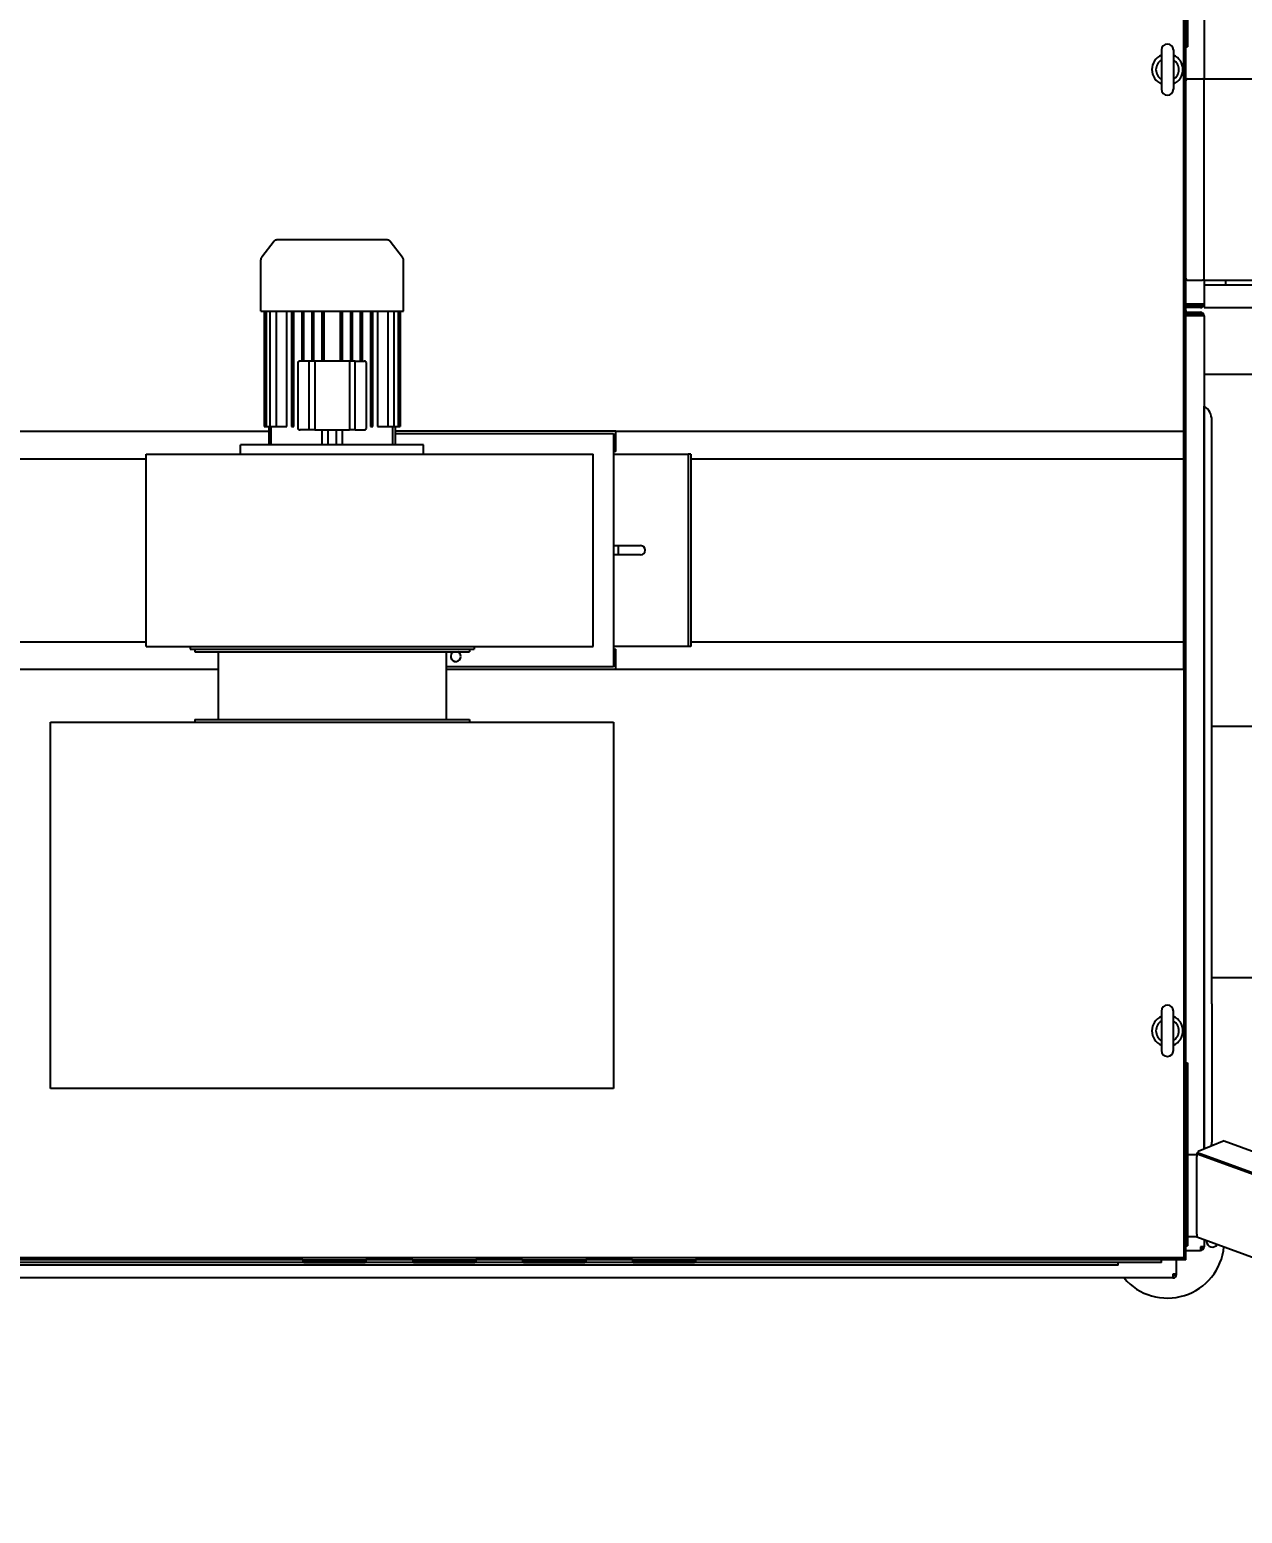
# Model space of a CAD drawing. Header units: millimetres. Extents: x -4653 to 8979, y -13943 to 4840.
# Drawn here: x 894 to 2219, y -2272 to -651 of the extents above; entities that cross this region are included whole.
import ezdxf

# ---------------------------------------------------------------- set-up
doc = ezdxf.new("R2010")
doc.units = ezdxf.units.MM
doc.layers.add('AM_5', color=3, linetype='Continuous', lineweight=25)
doc.styles.add('MM', font='romans.shx', dxfattribs={"width": 0.8})
doc.dimstyles.new('AM_ISO$0', dxfattribs={"dimtxt": 3.5, "dimasz": 3, "dimexe": 1, "dimexo": 1, "dimgap": 1.5, "dimtad": 1, "dimdsep": 46, "dimtxsty": 'MM', "dimcen": 0, "dimclrd": 3, "dimclre": 3, "dimclrt": 51, "dimadec": 0, "dimazin": 2, "dimtp": 0.1, "dimtm": 0.1, "dimtfac": 0.71, "dimtmove": 0, "dimatfit": 3, "dimfxl": 1, "dimlwd": -1, "dimlwe": -1, "dimarcsym": 0})

# ---------------------------------------------------------------- blocks, each defined once
blk = doc.blocks.new('IND040M63010400E_A_4__717', base_point=(1192.2, -1998))
at = {"color": 7, "linetype": 'Continuous'}
for p, q in [((1192.2, -1995), (1192.2, -1997)), ((1192.2, -1997), (1261.2, -1997)), ((1193.2, -1998), (1192.2, -1997)), ((1193.2, -1998), (1260.2, -1998)), ((1260.2, -1998), (1261.2, -1997)), ((1261.2, -1995), (1261.2, -1997))]:
    blk.add_line(p, q, dxfattribs=at)
blk = doc.blocks.new('IND040M63010400E_A_3__718', base_point=(1312.2, -1998))
at = {"color": 7, "linetype": 'Continuous'}
for p, q in [((1312.2, -1995), (1312.2, -1997)), ((1312.2, -1997), (1381.2, -1997)), ((1313.2, -1998), (1312.2, -1997)), ((1313.2, -1998), (1380.2, -1998)), ((1380.2, -1998), (1381.2, -1997)), ((1381.2, -1995), (1381.2, -1997))]:
    blk.add_line(p, q, dxfattribs=at)
blk = doc.blocks.new('IND040M63010400E_A_2__719', base_point=(1432.2, -1998))
at = {"color": 7, "linetype": 'Continuous'}
for p, q in [((1432.2, -1995), (1432.2, -1997)), ((1433.2, -1998), (1432.2, -1997)), ((1432.2, -1997), (1501.2, -1997)), ((1433.2, -1998), (1500.2, -1998)), ((1500.2, -1998), (1501.2, -1997)), ((1501.2, -1995), (1501.2, -1997))]:
    blk.add_line(p, q, dxfattribs=at)
blk = doc.blocks.new('IND040M63010400E_A__720', base_point=(1552.2, -1998))
at = {"color": 7, "linetype": 'Continuous'}
for p, q in [((1552.2, -1995), (1552.2, -1997)), ((1553.2, -1998), (1552.2, -1997)), ((1552.2, -1997), (1621.2, -1997)), ((1553.2, -1998), (1620.2, -1998)), ((1620.2, -1998), (1621.2, -1997)), ((1621.2, -1995), (1621.2, -1997))]:
    blk.add_line(p, q, dxfattribs=at)
blk = doc.blocks.new('MNT069000010000E_A_2__721', base_point=(2089.4, -2037))
at = {"color": 7, "linetype": 'Continuous'}
for centre, radius, start, end in [((2185.7, -1975), 6.25, 170.2848, 180), ((2185.7, -1975), 6.25, 180, 329.7152), ((2136.7, -1975), 62, 220.1777, 354.6141)]:
    blk.add_arc(centre, radius, start, end, dxfattribs=at)
blk = doc.blocks.new('1__728', base_point=(2662.7, -1572))
at = {"color": 7, "linetype": 'Continuous'}
for p, q in [((2662.7, -1529), (2662.7, -1572)), ((2684.7, -1529), (2662.7, -1529)), ((2684.7, -1529), (2684.7, -1572)), ((2684.7, -1572), (2662.7, -1572))]:
    blk.add_line(p, q, dxfattribs=at)
blk = doc.blocks.new('RICEVITORE__729', base_point=(2662.7, -1572))
blk.add_blockref('1__728', (2662.7, -1572))
blk = doc.blocks.new('BARRIERA_EMETT__RICEVIT_-AS1-LD-HR-010-JV__730', base_point=(2662.7, -1572))
blk.add_blockref('RICEVITORE__729', (2662.7, -1572))
blk = doc.blocks.new('TUBOLARE_Fe_20x20_Sp2_L_220', base_point=(2156.7, -925))
at = {"color": 7, "linetype": 'Continuous'}
for p, q in [((2158.7, -705), (2174.7, -705)), ((2158.7, -925), (2174.7, -925))]:
    blk.add_line(p, q, dxfattribs=at)
for centre, start, end in [((2158.7, -707), 90, 180), ((2174.7, -707), 0, 90), ((2158.7, -923), 180, 270), ((2174.7, -923), 270, 0)]:
    blk.add_arc(centre, 2, start, end, dxfattribs=at)
blk = doc.blocks.new('DISTANZIALE_CASSETTA_QUADRO_ELETTRICO__731', base_point=(2156.7, -925))
blk.add_blockref('TUBOLARE_Fe_20x20_Sp2_L_220', (2156.7, -925))
blk = doc.blocks.new('1__732', base_point=(2176.7, -925))
at = {"color": 7, "linetype": 'Continuous'}
for p, q in [((2176.7, -705), (2776.7, -705)), ((2176.7, -707), (2176.7, -705)), ((2176.7, -748), (2176.7, -707)), ((2776.7, -925), (2776.7, -705)), ((2176.7, -923), (2176.7, -748)), ((2176.7, -925), (2176.7, -923)), ((2176.7, -925), (2200.2, -925)), ((2200.2, -925), (2753.2, -925)), ((2753.2, -925), (2776.7, -925))]:
    blk.add_line(p, q, dxfattribs=at)
blk = doc.blocks.new('2__733', base_point=(2200.2, -930))
at = {"color": 7, "linetype": 'Continuous'}
for p, q in [((2200.2, -925), (2200.2, -930)), ((2753.2, -925), (2753.2, -930))]:
    blk.add_line(p, q, dxfattribs=at)
blk = doc.blocks.new('3__734', base_point=(2176.7, -955))
at = {"color": 7, "linetype": 'Continuous'}
for p, q in [((2176.7, -930), (2776.7, -930)), ((2176.7, -930), (2176.7, -951)), ((2776.7, -930), (2776.7, -955)), ((2176.7, -951), (2176.7, -955)), ((2176.7, -955), (2776.7, -955))]:
    blk.add_line(p, q, dxfattribs=at)
blk = doc.blocks.new('CASSA_ETA_ST6_1025__600x1000x250___735', base_point=(2176.7, -955))
for name, p in [('1__732', (2176.7, -925)), ('3__734', (2176.7, -955)), ('2__733', (2200.2, -930))]:
    blk.add_blockref(name, p)
blk = doc.blocks.new('GR_QUADRO_ELETTRICO__736', base_point=(2156.7, -1572))
for name, p in [('DISTANZIALE_CASSETTA_QUADRO_ELETTRICO__731', (2156.7, -925)), ('CASSA_ETA_ST6_1025__600x1000x250___735', (2176.7, -955)), ('BARRIERA_EMETT__RICEVIT_-AS1-LD-HR-010-JV__730', (2662.7, -1572))]:
    blk.add_blockref(name, p)
blk = doc.blocks.new('Lamiera___780', base_point=(2625.7, -2157.1))
at = {"color": 7, "linetype": 'Continuous'}
for p, q in [((2656.1, -2056.9), (2656.3, -2057)), ((2656.3, -2057), (2657.3, -2057.4)), ((2657.3, -2057.4), (2681.9, -2066.3)), ((2626.3, -2133.4), (2653.3, -2059.1)), ((2627.3, -2133.7), (2654.3, -2059.5)), ((2681.9, -2066.3), (2710.1, -2076.6)), ((2711.5, -2077.1), (2684, -2153.1)), ((2710.1, -2076.6), (2711.5, -2077.1)), ((2627.3, -2136.9), (2628.3, -2137.3)), ((2628.3, -2137.3), (2681.1, -2156.5)), ((2684, -2153.1), (2682.5, -2157.1)), ((2681.1, -2156.5), (2682.5, -2157.1))]:
    blk.add_line(p, q, dxfattribs=at)
for points in [[(2653.3, -2059.1), (2654.5, -2057.4), (2656.1, -2056.9)], [(2654.3, -2059.5), (2655.6, -2057.7), (2657.3, -2057.4)], [(2627.3, -2136.9), (2626.2, -2135.6), (2626.3, -2133.4)], [(2628.3, -2137.3), (2627.2, -2135.9), (2627.3, -2133.7)]]:
    blk.add_spline(points, degree=3, dxfattribs=at)
blk = doc.blocks.new('Piatto_fe___781', base_point=(2158.7, -1970))
at = {"color": 7, "linetype": 'Continuous'}
for p, q in [((2158.7, -1880), (2168.7, -1880)), ((2168.7, -1880), (2168.7, -1882.2)), ((2168.7, -1967.3), (2168.7, -1882.2)), ((2168.7, -1970), (2158.7, -1970)), ((2168.7, -1967.3), (2168.7, -1967.8)), ((2168.7, -1967.8), (2168.7, -1968.4)), ((2168.7, -1968.4), (2168.7, -1970))]:
    blk.add_line(p, q, dxfattribs=at)
blk = doc.blocks.new('Lamiera_fe_sp_15-10_sv___782', base_point=(2168.7, -2136.9))
at = {"color": 7, "linetype": 'Continuous'}
for p, q in [((2168.7, -1879.5), (2168.7, -1880)), ((2169, -1879.6), (2168.7, -1879.5)), ((2656.1, -2056.9), (2169, -1879.6)), ((2168.7, -1970), (2287.8, -2013.4)), ((2287.8, -2013.4), (2627, -2136.8)), ((2656.1, -2056.9), (2656.3, -2057)), ((2625.5, -2133.6), (2652.9, -2058.4)), ((2627, -2136.8), (2627.3, -2136.9))]:
    blk.add_line(p, q, dxfattribs=at)
for centre, radius, start, end in [((2171.3, -1879.5), 2.56, 124.7035, 178.8801), ((2655.2, -2059.3), 2.5, 70, 160), ((2627.9, -2134.5), 2.5, 160, 250)]:
    blk.add_arc(centre, radius, start, end, dxfattribs=at)
for points in [[(2366, -1934.6), (2367.8, -1933.4), (2370.1, -1933.5)], [(2370.4, -1932.9), (2368, -1932.8), (2366.2, -1934)], [(2370.1, -1933.5), (2372, -1934.9), (2372.6, -1937)], [(2372.8, -1936.4), (2372.2, -1934.3), (2370.4, -1932.9)], [(2671.1, -2042.3), (2668.7, -2042.2), (2666.9, -2043.4)], [(2666.7, -2044.1), (2668.5, -2042.8), (2670.8, -2042.9)], [(2670.8, -2042.9), (2672.7, -2044.4), (2673.3, -2046.5)], [(2673.5, -2045.8), (2672.9, -2043.7), (2671.1, -2042.3)]]:
    blk.add_spline(points, degree=3, dxfattribs=at)
blk = doc.blocks.new('Lamiera_fe_sp_15-10_sv__783', base_point=(2169, -2076.6))
at = {"color": 7, "linetype": 'Continuous'}
for p, q in [((2169.5, -1878.2), (2169, -1879.6)), ((2170.1, -1876.7), (2169.5, -1878.2)), ((2656.8, -2055.6), (2169.5, -1878.2)), ((2198.7, -1865.2), (2170.1, -1876.7)), ((2198.7, -1865.2), (2715.4, -2053.3)), ((2656.8, -2055.6), (2656.3, -2057)), ((2656.8, -2055.6), (2710.6, -2075.2)), ((2717.1, -2057.5), (2710.8, -2074.7)), ((2717.3, -2056.8), (2717.1, -2057.5)), ((2710.6, -2075.2), (2710.1, -2076.6)), ((2710.8, -2074.7), (2710.6, -2075.2))]:
    blk.add_line(p, q, dxfattribs=at)
for points in [[(2366.2, -1934), (2366.1, -1934.3), (2366, -1934.6)], [(2366, -1934.6), (2366.6, -1936.7), (2368.5, -1938.1), (2370.8, -1938.2), (2372.6, -1937)], [(2370.6, -1932.2), (2368, -1932.3), (2366.2, -1934)], [(2370.4, -1932.9), (2368, -1932.8), (2366.2, -1934)], [(2372.8, -1936.4), (2372.2, -1934.3), (2370.4, -1932.9)], [(2372.8, -1936.4), (2372.6, -1933.9), (2370.6, -1932.2)], [(2372.6, -1937), (2372.7, -1936.7), (2372.8, -1936.4)], [(2671.3, -2041.7), (2668.7, -2041.7), (2666.9, -2043.4)], [(2671.1, -2042.3), (2668.7, -2042.2), (2666.9, -2043.4)], [(2673.5, -2045.8), (2673.3, -2043.4), (2671.3, -2041.7)], [(2666.9, -2043.4), (2666.8, -2043.8), (2666.7, -2044.1)], [(2666.7, -2044.1), (2667.3, -2046.1), (2669.2, -2047.6), (2671.5, -2047.7), (2673.3, -2046.5)], [(2673.5, -2045.8), (2672.9, -2043.7), (2671.1, -2042.3)], [(2673.3, -2046.5), (2673.4, -2046.1), (2673.5, -2045.8)], [(2717.3, -2056.8), (2717.2, -2054.7), (2715.4, -2053.3)]]:
    blk.add_spline(points, degree=3, dxfattribs=at)
blk = doc.blocks.new('RBTISALDA001273_A__784', base_point=(2158.7, -2157.1))
for name, p in [('Piatto_fe___781', (2158.7, -1970)), ('Lamiera_fe_sp_15-10_sv___782', (2168.7, -2136.9)), ('Lamiera_fe_sp_15-10_sv__783', (2169, -2076.6)), ('Lamiera___780', (2625.7, -2157.1))]:
    blk.add_blockref(name, p)
blk = doc.blocks.new('LAMIERA_Fe_Sp_20_10_Sv_1093x580', base_point=(2176.7, -1027.7))
at = {"color": 7, "linetype": 'Continuous'}
for p, q in [((2660.7, -955), (2660.7, -1003)), ((2656.7, -1003), (2658.7, -1003)), ((2656.7, -1003), (2656.7, -1003.5)), ((2656.7, -1003.5), (2656.7, -1004)), ((2660.7, -1003.5), (2656.7, -1003.5)), ((2656.7, -1004), (2660.7, -1004)), ((2658.7, -1003), (2658.7, -1003.5)), ((2658.7, -1003), (2660.7, -1003)), ((2660.7, -1003), (2660.7, -1003.5)), ((2660.7, -1003.5), (2660.7, -1004)), ((2660.7, -1004), (2660.7, -1010)), ((2660.7, -1010), (2660.7, -1018.5)), ((2660.7, -1018.5), (2660.7, -1027)), ((2176.7, -1027.7), (2635.7, -1027.6)), ((2635.7, -1027.6), (2660.7, -1027.6)), ((2660.7, -1027), (2660.7, -1027.6))]:
    blk.add_line(p, q, dxfattribs=at)
blk = doc.blocks.new('CARTER_SX_COPERTURA_IN_INGR__TAPP__TRASP_', base_point=(2176.7, -1027.7))
blk.add_blockref('LAMIERA_Fe_Sp_20_10_Sv_1093x580', (2176.7, -1027.7))
blk = doc.blocks.new('LAMIERA_Fe_Sp_2_SV_150x110__815', base_point=(2420.7, -1689))
at = {"color": 7, "linetype": 'Continuous'}
for p, q in [((2420.7, -1689), (2420.7, -1687)), ((2530.7, -1689), (2420.7, -1689)), ((2530.7, -1689), (2530.7, -1687))]:
    blk.add_line(p, q, dxfattribs=at)
blk = doc.blocks.new('LAMIERA_Fe_Sp_20_10_SV_1093x580__816', base_point=(2176.7, -1687))
at = {"color": 7, "linetype": 'Continuous'}
for p, q in [((2176.7, -1412.3), (2177, -1412.3)), ((2185.2, -1412.3), (2635.7, -1412.4)), ((2635.7, -1412.4), (2658.7, -1412.4)), ((2660.7, -1412.5), (2658.7, -1412.4)), ((2660.7, -1412.3), (2660.7, -1412.5)), ((2660.7, -1412.5), (2660.7, -1413)), ((2660.7, -1413), (2660.7, -1421.5)), ((2660.7, -1421.5), (2660.7, -1430)), ((2656.7, -1436.5), (2656.7, -1436)), ((2656.7, -1436), (2660.7, -1436)), ((2656.7, -1437), (2656.7, -1436.5)), ((2660.7, -1436.5), (2656.7, -1436.5)), ((2656.7, -1437), (2658.7, -1437)), ((2658.7, -1436.5), (2658.7, -1437)), ((2658.7, -1437), (2660.7, -1437)), ((2660.7, -1430), (2660.7, -1436)), ((2660.7, -1436), (2660.7, -1436.5)), ((2660.7, -1436.5), (2660.7, -1437)), ((2660.7, -1437), (2660.7, -1652)), ((2660.7, -1652.2), (2660.7, -1652)), ((2660.7, -1656.5), (2660.7, -1652.2)), ((2656.5, -1656.5), (2656.7, -1656.5)), ((2656.5, -1657), (2656.5, -1656.5)), ((2660.7, -1657), (2656.5, -1657)), ((2656.7, -1656.5), (2660.7, -1656.5)), ((2660.7, -1682), (2660.7, -1657)), ((2656.7, -1683), (2658.7, -1683)), ((2656.7, -1685), (2656.7, -1683)), ((2656.7, -1687), (2656.7, -1685)), ((2658.7, -1683), (2660.7, -1683)), ((2660.7, -1682), (2660.7, -1683)), ((2177, -1687), (2176.7, -1687)), ((2420.7, -1687), (2185.2, -1687)), ((2530.7, -1687), (2420.7, -1687)), ((2656.7, -1687), (2530.7, -1687))]:
    blk.add_line(p, q, dxfattribs=at)
for radius in [2, 4]:
    blk.add_arc((2656.7, -1683), radius, 270, 0, dxfattribs=at)
blk = doc.blocks.new('CARTER_DX_COPERTURA_IN_INGR__TAPP__TRASP___817', base_point=(2176.7, -1689))
for name, p in [('LAMIERA_Fe_Sp_20_10_SV_1093x580__816', (2176.7, -1687)), ('LAMIERA_Fe_Sp_2_SV_150x110__815', (2420.7, -1689))]:
    blk.add_blockref(name, p)
blk = doc.blocks.new('ASSIEME_CARTERAT_TELAIO_DX_GS4_SINT___820', base_point=(69.7, -1727))
for name, p in [('CARTER_SX_COPERTURA_IN_INGR__TAPP__TRASP_', (2176.7, -1027.7)), ('CARTER_DX_COPERTURA_IN_INGR__TAPP__TRASP___817', (2176.7, -1689))]:
    blk.add_blockref(name, p)
blk = doc.blocks.new('FIT_GR_TELAIO_DX_GS4_SINT_130047_MAURI__821', base_point=(-17.3, -1758))
blk.add_blockref('ASSIEME_CARTERAT_TELAIO_DX_GS4_SINT___820', (69.7, -1727))
blk = doc.blocks.new('LAMIERA_INOX_AISI_304_Sp_2_Sv_20x465', base_point=(2174.2, -952.4))
at = {"color": 7, "linetype": 'Continuous'}
blk.add_line((2174.2, -952.4), (2174.2, -951), dxfattribs=at)
blk = doc.blocks.new('LAMIERA_INOX_AISI_304_Sp_2_Sv_90x1465__822', base_point=(2156.7, -964))
at = {"color": 7, "linetype": 'Continuous'}
for p, q in [((2158.2, -952.5), (2158.7, -952.5)), ((2158.7, -952.5), (2172.2, -952.5)), ((2172.2, -952.5), (2173.6, -952.5)), ((2173.6, -952.5), (2173.6, -951)), ((2173.6, -952.5), (2174, -952.5)), ((2174.2, -952.4), (2174.2, -951)), ((2158.7, -962.5), (2158.2, -962.5)), ((2173.6, -962.5), (2158.7, -962.5)), ((2173.6, -964), (2173.6, -962.5)), ((2174, -962.5), (2173.6, -962.5)), ((2174.2, -964), (2174.2, -962.6))]:
    blk.add_line(p, q, dxfattribs=at)
for points in [[(2158.2, -952.5), (2157.4, -952.7), (2156.7, -952.9)], [(2158.2, -952.5), (2157.4, -952.6), (2156.7, -952.7)], [(2158.7, -952.5), (2158.4, -952.5), (2158.2, -952.5)], [(2156.7, -962.1), (2157.4, -962.3), (2158.2, -962.5)], [(2156.7, -962.3), (2157.4, -962.4), (2158.2, -962.5)], [(2158.2, -962.5), (2158.4, -962.5), (2158.7, -962.5)]]:
    blk.add_spline(points, degree=3, dxfattribs=at)
blk = doc.blocks.new('PROTEZIONE_INOX_LATERALE_SX', base_point=(2156.7, -964))
for name, p in [('LAMIERA_INOX_AISI_304_Sp_2_Sv_90x1465__822', (2156.7, -964)), ('LAMIERA_INOX_AISI_304_Sp_2_Sv_20x465', (2174.2, -952.4))]:
    blk.add_blockref(name, p)
blk = doc.blocks.new('FIT_GR_TAMPONATURE_INTERNE_CABINA_VERNICIATURA__825', base_point=(639.3, -964))
blk.add_blockref('PROTEZIONE_INOX_LATERALE_SX', (2156.7, -964))
blk = doc.blocks.new('LAMIERA_ZN_30-10_SV_210x204__826', base_point=(1531.7, -1325))
at = {"color": 7, "linetype": 'Continuous'}
for p, q in [((1531.7, -1115), (1613.2, -1115)), ((1616.2, -1115), (1613.2, -1115)), ((1613.2, -1115), (1613.2, -1325)), ((1616.2, -1115), (1616.2, -1325)), ((1531.7, -1215), (1561.2, -1215)), ((1561.2, -1225), (1531.7, -1225)), ((1613.2, -1325), (1531.7, -1325)), ((1616.2, -1325), (1613.2, -1325))]:
    blk.add_line(p, q, dxfattribs=at)
blk.add_arc((1561.2, -1220), 5, 270, 90, dxfattribs=at)
blk = doc.blocks.new('LAMIERA_ZN_30-10_SV_260x260__827', base_point=(1293.4, -1350))
at = {"color": 7, "linetype": 'Continuous'}
for p, q in [((1534.2, -1090), (1293.4, -1090)), ((1534.2, -1112), (1534.2, -1090)), ((1534.2, -1112), (1531.7, -1112)), ((1531.7, -1328), (1534.2, -1328)), ((1534.2, -1350), (1534.2, -1328)), ((1348.7, -1350), (1534.2, -1350))]:
    blk.add_line(p, q, dxfattribs=at)
blk = doc.blocks.new('CBNEPIEGA000068_A__828', base_point=(1293.4, -1350))
for name, p in [('LAMIERA_ZN_30-10_SV_260x260__827', (1293.4, -1350)), ('LAMIERA_ZN_30-10_SV_210x204__826', (1531.7, -1325))]:
    blk.add_blockref(name, p)
blk = doc.blocks.new('LAMIERA_Fe_Sp_2__829', base_point=(1099.7, -1405))
at = {"color": 7, "linetype": 'Continuous'}
for p, q in [((1099.7, -1331), (1099.7, -1405)), ((1348.7, -1331), (1348.7, -1405))]:
    blk.add_line(p, q, dxfattribs=at)
blk = doc.blocks.new('LAMIERA_Fe_Sp_3_1__830', base_point=(1074.2, -1408))
at = {"color": 7, "linetype": 'Continuous'}
for p, q in [((1074.2, -1405), (1085.6, -1405)), ((1074.2, -1405), (1074.2, -1408)), ((1085.6, -1405), (1099.7, -1405)), ((1099.7, -1405), (1109.2, -1405)), ((1109.2, -1405), (1348.7, -1405)), ((1348.7, -1405), (1374.2, -1405)), ((1374.2, -1405), (1374.2, -1408))]:
    blk.add_line(p, q, dxfattribs=at)
blk = doc.blocks.new('LAMIERA_Fe_Sp_3__831', base_point=(1074.2, -1331))
at = {"color": 7, "linetype": 'Continuous'}
for p, q in [((1074.2, -1328), (1074.2, -1331)), ((1374.2, -1328), (1374.2, -1331)), ((1074.2, -1331), (1085.6, -1331)), ((1085.6, -1331), (1099.7, -1331)), ((1099.7, -1331), (1109.2, -1331)), ((1109.2, -1331), (1348.7, -1331)), ((1348.7, -1331), (1374.2, -1331))]:
    blk.add_line(p, q, dxfattribs=at)
blk = doc.blocks.new('ANELLO_FISSO_ASPIRANTE_Ø245_H_80_PER_B25__832', base_point=(1074.2, -1408))
for name, p in [('LAMIERA_Fe_Sp_3__831', (1074.2, -1331)), ('LAMIERA_Fe_Sp_2__829', (1099.7, -1405)), ('LAMIERA_Fe_Sp_3_1__830', (1074.2, -1408))]:
    blk.add_blockref(name, p)
blk = doc.blocks.new('TRF019075422A00E_A__833', base_point=(1124.2, -1115))
at = {"color": 7, "linetype": 'Continuous'}
for p, q in [((1160.8, -882.5), (1147.3, -899.8)), ((1284.5, -881), (1163.9, -881)), ((1287.7, -882.5), (1301.2, -899.8)), ((1146.2, -959), (1146.2, -902.9)), ((1302.2, -959), (1302.2, -902.9)), ((1146.2, -959), (1149.9, -959)), ((1149.9, -959), (1152.3, -959)), ((1149.9, -959), (1149.9, -1085)), ((1152.3, -959), (1156.5, -959)), ((1152.3, -959), (1152.3, -1085)), ((1156.5, -959), (1162.9, -959)), ((1156.5, -1085), (1156.5, -959)), ((1162.9, -959), (1162.9, -1085)), ((1162.9, -959), (1174.6, -959)), ((1174.6, -1085), (1174.6, -959)), ((1174.6, -959), (1179.9, -959)), ((1179.9, -959), (1179.9, -1085)), ((1179.9, -959), (1180.5, -959)), ((1180.5, -1085), (1180.5, -959)), ((1180.5, -959), (1182, -959)), ((1182, -1085), (1182, -959)), ((1182, -959), (1182.4, -959)), ((1182.4, -1085), (1182.4, -959)), ((1182.4, -959), (1191, -959)), ((1191, -959), (1191, -1013.5)), ((1191, -959), (1191.5, -959)), ((1191.5, -1013.5), (1191.5, -959)), ((1191.5, -959), (1193, -959)), ((1193, -1013.5), (1193, -959)), ((1193, -959), (1193.4, -959)), ((1193.4, -1013.5), (1193.4, -959)), ((1193.4, -959), (1202, -959)), ((1202, -959), (1202, -1013.5)), ((1202, -959), (1202.5, -959)), ((1202.5, -1013.5), (1202.5, -959)), ((1202.5, -959), (1204, -959)), ((1204, -1013.5), (1204, -959)), ((1204, -959), (1204.4, -959)), ((1204.4, -959), (1213.1, -959)), ((1204.4, -1013.5), (1204.4, -959)), ((1213.1, -959), (1213.1, -1013.5)), ((1213.1, -959), (1213.5, -959)), ((1213.5, -1013.5), (1213.5, -959)), ((1213.5, -959), (1215, -959)), ((1215, -1013.5), (1215, -959)), ((1215, -959), (1215.4, -959)), ((1215.4, -959), (1233.1, -959)), ((1215.4, -1013.5), (1215.4, -959)), ((1233.1, -959), (1233.1, -1013.5)), ((1233.1, -959), (1233.5, -959)), ((1233.5, -959), (1233.5, -1013.5)), ((1233.5, -959), (1235, -959)), ((1235, -959), (1235, -1013.5)), ((1235, -959), (1235.4, -959)), ((1235.4, -1013.5), (1235.4, -959)), ((1235.4, -959), (1244.1, -959)), ((1244.1, -959), (1244.5, -959)), ((1244.1, -959), (1244.1, -1013.5)), ((1244.5, -959), (1246, -959)), ((1244.5, -959), (1244.5, -1013.5)), ((1246, -959), (1246.4, -959)), ((1246, -959), (1246, -1013.5)), ((1246.4, -959), (1255, -959)), ((1246.4, -1013.5), (1246.4, -959)), ((1255, -959), (1255.5, -959)), ((1255, -959), (1255, -1013.5)), ((1255.5, -959), (1257, -959)), ((1255.5, -959), (1255.5, -1013.5)), ((1257, -959), (1257.5, -959)), ((1257, -959), (1257, -1013.5)), ((1257.5, -959), (1266, -959)), ((1257.5, -1013.5), (1257.5, -959)), ((1266, -959), (1266, -1085)), ((1266, -959), (1266.5, -959)), ((1266.5, -959), (1266.5, -1085)), ((1266.5, -959), (1268, -959)), ((1268, -959), (1268.5, -959)), ((1268, -959), (1268, -1085)), ((1268.5, -1085), (1268.5, -959)), ((1268.5, -959), (1273.8, -959)), ((1273.8, -959), (1285.5, -959)), ((1273.8, -959), (1273.8, -1085)), ((1285.5, -1085), (1285.5, -959)), ((1285.5, -959), (1292, -959)), ((1292, -1085), (1292, -959)), ((1292, -959), (1296.2, -959)), ((1296.2, -959), (1296.2, -1085)), ((1296.2, -959), (1298.5, -959)), ((1298.5, -959), (1298.5, -1085)), ((1298.5, -959), (1302.2, -959)), ((1186.7, -1016), (1186.7, -1086)), ((1187.2, -1014), (1187.7, -1014)), ((1187.2, -1014.5), (1187.2, -1014)), ((1199.2, -1013.5), (1189.2, -1013.5)), ((1205.2, -1013.5), (1199.2, -1013.5)), ((1199.2, -1088.5), (1199.2, -1013.5)), ((1205.2, -1013.5), (1205.2, -1088.5)), ((1243.2, -1013.5), (1205.2, -1013.5)), ((1243.2, -1013.5), (1243.2, -1088.5)), ((1249.2, -1013.5), (1243.2, -1013.5)), ((1249.2, -1088.5), (1249.2, -1013.5)), ((1249.2, -1013.5), (1259.2, -1013.5)), ((1260.7, -1014), (1261.2, -1014)), ((1261.2, -1014), (1261.2, -1014.5)), ((1261.7, -1086), (1261.7, -1016)), ((1149.9, -1085), (1152.3, -1085)), ((1152.3, -1085), (1156.5, -1085)), ((1155.1, -1085), (1155.1, -1105)), ((1156.5, -1085), (1162.9, -1085)), ((1157.7, -1105), (1157.7, -1085)), ((1162.9, -1085), (1174.6, -1085)), ((1179.9, -1085), (1180.5, -1085)), ((1180.5, -1085), (1182, -1085)), ((1182, -1085), (1182.4, -1085)), ((1266, -1085), (1266.5, -1085)), ((1266.5, -1085), (1268, -1085)), ((1268, -1085), (1268.5, -1085)), ((1273.8, -1085), (1285.5, -1085)), ((1285.5, -1085), (1292, -1085)), ((1290.7, -1105), (1290.7, -1085)), ((1292, -1085), (1296.2, -1085)), ((1293.4, -1105), (1293.4, -1085)), ((1296.2, -1085), (1298.5, -1085)), ((1187.2, -1088), (1187.2, -1087.5)), ((1187.7, -1088), (1187.2, -1088)), ((1199.2, -1088.5), (1189.2, -1088.5)), ((1205.2, -1088.5), (1199.2, -1088.5)), ((1205.2, -1088.5), (1243.2, -1088.5)), ((1212.8, -1088.5), (1212.8, -1105)), ((1220, -1105), (1220, -1088.5)), ((1228.5, -1088.5), (1228.5, -1105)), ((1235.6, -1105), (1235.6, -1088.5)), ((1249.2, -1088.5), (1243.2, -1088.5)), ((1249.2, -1088.5), (1259.2, -1088.5)), ((1261.2, -1088), (1260.7, -1088)), ((1261.2, -1087.5), (1261.2, -1088)), ((1155.1, -1105), (1124.2, -1105)), ((1124.2, -1115), (1124.2, -1105)), ((1157.7, -1105), (1155.1, -1105)), ((1212.8, -1105), (1157.7, -1105)), ((1220, -1105), (1212.8, -1105)), ((1228.5, -1105), (1220, -1105)), ((1235.6, -1105), (1228.5, -1105)), ((1290.7, -1105), (1235.6, -1105)), ((1293.4, -1105), (1290.7, -1105)), ((1324.2, -1105), (1293.4, -1105)), ((1324.2, -1115), (1324.2, -1105))]:
    blk.add_line(p, q, dxfattribs=at)
for centre, radius, start, end in [((1163.9, -885), 4, 90, 142), ((1284.5, -885), 4, 38, 90), ((1151.2, -902.9), 5, 142, 180), ((1297.2, -902.9), 5, 0, 38), ((1189.2, -1016), 2.5, 143.1301, 180), ((1189.2, -1016), 2.5, 126.8699, 143.1301), ((1189.2, -1016), 2.5, 90, 126.8699), ((1259.2, -1016), 2.5, 53.1301, 90), ((1259.2, -1016), 2.5, 36.8699, 53.1301), ((1259.2, -1016), 2.5, 0, 36.8699), ((1189.2, -1086), 2.5, 180, 216.8699), ((1189.2, -1086), 2.5, 216.8699, 233.1301), ((1189.2, -1086), 2.5, 233.1301, 270), ((1259.2, -1086), 2.5, 270, 306.8699), ((1259.2, -1086), 2.5, 306.8699, 323.1301), ((1259.2, -1086), 2.5, 323.1301, 0)]:
    blk.add_arc(centre, radius, start, end, dxfattribs=at)
blk = doc.blocks.new('VENTILATORE_MORO_MB253_RD_B5_SNZ_MOTORE__834', base_point=(1021.2, -1347.5))
at = {"color": 7, "linetype": 'Continuous'}
for p, q in [((1293.4, -1092.5), (1531.7, -1092.5)), ((1531.7, -1092.5), (1531.7, -1347.5)), ((1021.2, -1115), (1124.2, -1115)), ((1124.2, -1115), (1324.2, -1115)), ((1324.2, -1115), (1436.2, -1115)), ((1436.2, -1115), (1501.6, -1115)), ((1501.6, -1115), (1509.2, -1115)), ((1509.2, -1325), (1509.2, -1115)), ((1021.2, -1325), (1069.2, -1325)), ((1069.2, -1325), (1379.2, -1325)), ((1069.2, -1325), (1069.2, -1328)), ((1069.2, -1328), (1074.2, -1328)), ((1074.2, -1328), (1085.6, -1328)), ((1085.6, -1328), (1296.2, -1328)), ((1296.2, -1328), (1374.2, -1328)), ((1374.2, -1328), (1379.2, -1328)), ((1379.2, -1325), (1436.2, -1325)), ((1379.2, -1325), (1379.2, -1328)), ((1436.2, -1325), (1501.6, -1325)), ((1501.6, -1325), (1509.2, -1325)), ((1531.7, -1347.5), (1348.7, -1347.5))]:
    blk.add_line(p, q, dxfattribs=at)
for start, end in [(114.62, 0), (0, 65.38)]:
    blk.add_arc((1359.2, -1336), 5.5, start, end, dxfattribs=at)
blk.add_spline([(1021.2, -1325), (1021.2, -1272.5), (1021.2, -1220), (1021.2, -1167.5), (1021.2, -1115)], degree=3, dxfattribs=at)
blk = doc.blocks.new('LAMIERA_FE_SP_15-10_SV_615x400__835', base_point=(916.7, -1808))
at = {"color": 7, "linetype": 'Continuous'}
for p, q in [((916.7, -1408), (919.7, -1408)), ((916.7, -1411), (916.7, -1408)), ((919.7, -1408), (1074.2, -1408)), ((1074.2, -1408), (1085.6, -1408)), ((1085.6, -1408), (1374.2, -1408)), ((1374.2, -1408), (1528.7, -1408)), ((1528.7, -1408), (1531.7, -1408)), ((1531.7, -1408), (1531.7, -1411)), ((916.7, -1708), (916.7, -1411)), ((1531.7, -1411), (1531.7, -1708)), ((916.7, -1808), (916.7, -1708)), ((1531.7, -1708), (1531.7, -1808)), ((1531.7, -1808), (916.7, -1808))]:
    blk.add_line(p, q, dxfattribs=at)
blk = doc.blocks.new('PLENUM_ASPIRANTE_FILTRANTE_615x615_MB250__836', base_point=(916.7, -1808))
blk.add_blockref('LAMIERA_FE_SP_15-10_SV_615x400__835', (916.7, -1808))
blk = doc.blocks.new('GR_VENTILATORE_MANDATA_ARIA__837', base_point=(916.7, -1808))
for name, p in [('TRF019075422A00E_A__833', (1124.2, -1115)), ('VENTILATORE_MORO_MB253_RD_B5_SNZ_MOTORE__834', (1021.2, -1347.5)), ('CBNEPIEGA000068_A__828', (1293.4, -1350)), ('ANELLO_FISSO_ASPIRANTE_Ø245_H_80_PER_B25__832', (1074.2, -1408)), ('PLENUM_ASPIRANTE_FILTRANTE_615x615_MB250__836', (916.7, -1808))]:
    blk.add_blockref(name, p)
blk = doc.blocks.new('p3_1__844', base_point=(2130.2, -1998))
at = {"color": 7, "linetype": 'Continuous'}
blk.add_line((2130.2, -1998), (2130.2, -1995), dxfattribs=at)
blk = doc.blocks.new('p4__845', base_point=(683.2, -1998))
at = {"color": 7, "linetype": 'Continuous'}
for p, q in [((1193.2, -1998), (782.7, -1998)), ((1313.2, -1998), (1260.2, -1998)), ((1433.2, -1998), (1380.2, -1998)), ((1553.2, -1998), (1500.2, -1998)), ((2030.7, -1998), (1620.2, -1998)), ((2064.7, -1998), (2030.7, -1998)), ((2067.7, -1998), (2064.7, -1998)), ((2075.2, -1998), (2067.7, -1998)), ((2082.7, -1998), (2075.2, -1998)), ((2130.2, -1998), (2082.7, -1998)), ((2130.2, -1998), (2130.2, -1995))]:
    blk.add_line(p, q, dxfattribs=at)
blk = doc.blocks.new('p1__847', base_point=(730.7, -2001))
at = {"color": 7, "linetype": 'Continuous'}
for p, q in [((730.7, -2001), (730.7, -1998)), ((785.7, -2001), (730.7, -2001)), ((800.7, -2001), (785.7, -2001)), ((2012.7, -2001), (800.7, -2001)), ((2027.7, -2001), (2012.7, -2001)), ((2082.7, -2001), (2027.7, -2001)), ((2082.7, -2001), (2082.7, -1998))]:
    blk.add_line(p, q, dxfattribs=at)
blk = doc.blocks.new('p2__848', base_point=(2082.7, -2001))
at = {"color": 7, "linetype": 'Continuous'}
blk.add_line((2082.7, -2001), (2082.7, -1998), dxfattribs=at)
blk = doc.blocks.new('TELAIO_PORTAVETRO__849', base_point=(730.7, -2001))
for name, p in [('p1__847', (730.7, -2001)), ('p2__848', (2082.7, -2001))]:
    blk.add_blockref(name, p)
blk = doc.blocks.new('RBTEMECCA000062_PORTELLO_FRONT__ALLUM_-VETRO__850', base_point=(683.2, -2001))
for name, p in [('p4__845', (683.2, -1998)), ('TELAIO_PORTAVETRO__849', (730.7, -2001)), ('p3_1__844', (2130.2, -1998))]:
    blk.add_blockref(name, p)
blk = doc.blocks.new('LAMIERA_Fe_Sp_2_SV_1512x872__851', base_point=(666.7, -2015))
at = {"color": 7, "linetype": 'Continuous'}
for p, q in [((666.7, -2011), (666.7, -1995)), ((668.7, -2011), (668.7, -1995)), ((670.7, -1995), (670.7, -2013)), ((2146.7, -2011), (2146.7, -1995)), ((668.7, -2011), (666.7, -2011)), ((670.7, -2013), (670.7, -2015)), ((2142.7, -2015), (670.7, -2015)), ((2144.7, -2011), (2142.7, -2011)), ((2142.7, -2011), (2142.7, -2013)), ((2142.7, -2013), (2142.7, -2015)), ((2146.7, -2011), (2144.7, -2011))]:
    blk.add_line(p, q, dxfattribs=at)
for centre, radius, start, end in [((670.7, -2011), 4, 180, 270), ((670.7, -2011), 2, 180, 270), ((2142.7, -2011), 4, 270, 0), ((2142.7, -2011), 2, 270, 0)]:
    blk.add_arc(centre, radius, start, end, dxfattribs=at)
blk = doc.blocks.new('CARTE_FRONTALE_SOTTO_PORTELLO_APRIBILE__852', base_point=(666.7, -2015))
blk.add_blockref('LAMIERA_Fe_Sp_2_SV_1512x872__851', (666.7, -2015))
blk = doc.blocks.new('GOLFARE_A_ANELLO_FEMMINA_M12_UNI_2948_1__853', base_point=(2119.7, -723))
at = {"color": 7, "linetype": 'Continuous'}
for p, q in [((2130.2, -673.5), (2130.2, -716.5)), ((2143.2, -673.5), (2143.2, -716.5))]:
    blk.add_line(p, q, dxfattribs=at)
for centre, radius, start, end in [((2136.7, -695), 17, 112.4795, 247.5205), ((2136.7, -673.5), 6.5, 0, 180), ((2136.7, -695), 17, 292.4795, 67.5205), ((2136.7, -695), 12.5, 121.3323, 238.6677), ((2136.7, -695), 12.5, 301.3323, 58.6677), ((2136.7, -716.5), 6.5, 180, 0)]:
    blk.add_arc(centre, radius, start, end, dxfattribs=at)
blk = doc.blocks.new('LAMIERA_Fe_Sp_2_SV_842x517__856', base_point=(2156.7, -955))
at = {"color": 7, "linetype": 'Continuous'}
for p, q in [((2172.7, -470), (2158.7, -470)), ((2172.7, -470), (2172.7, -472)), ((2172.7, -472), (2172.7, -474)), ((2172.7, -474), (2174.7, -474)), ((2174.7, -474), (2176.7, -474)), ((2176.7, -474), (2176.7, -705)), ((2176.7, -925), (2176.7, -930)), ((2156.7, -951), (2174.7, -951)), ((2172.7, -953), (2156.7, -952.9)), ((2172.7, -955), (2156.7, -955)), ((2172.7, -953), (2172.7, -955)), ((2174.7, -951), (2176.7, -951))]:
    blk.add_line(p, q, dxfattribs=at)
for centre, radius, start, end in [((2172.7, -474), 4, 0, 90), ((2172.7, -474), 2, 0, 90), ((2172.7, -951), 4, 270, 0), ((2172.7, -951), 2, 270, 0)]:
    blk.add_arc(centre, radius, start, end, dxfattribs=at)
blk = doc.blocks.new('PORTELLO_APRIBILE_FIANCO_CABINATURA_P32613N', base_point=(2156.7, -955))
blk.add_blockref('LAMIERA_Fe_Sp_2_SV_842x517__856', (2156.7, -955))
blk = doc.blocks.new('GUARNIZIONE__857', base_point=(2177, -1873.9))
at = {"color": 7, "linetype": 'Continuous'}
for p, q in [((2177, -1229.5), (2177, -1062.5)), ((2185.2, -1229.5), (2185.2, -1078.2)), ((2177, -1715.5), (2177, -1229.5)), ((2185.2, -1715.5), (2185.2, -1229.5)), ((2177, -1873.9), (2177, -1715.5)), ((2185.2, -1715.5), (2185.2, -1866.8))]:
    blk.add_line(p, q, dxfattribs=at)
for centre, start, end in [((2166.2, -1078.2), 0, 55.5033), ((2166.2, -1866.8), 347.9432, 360)]:
    blk.add_arc(centre, 19, start, end, dxfattribs=at)
blk = doc.blocks.new('MNTVETRI000041_A_1__858', base_point=(2177, -1873.9))
blk.add_blockref('GUARNIZIONE__857', (2177, -1873.9))
blk = doc.blocks.new('LAMIERA_Fe_Sp_2_SV_843x1075__859', base_point=(2156.7, -1985))
at = {"color": 7, "linetype": 'Continuous'}
for p, q in [((2156.7, -960), (2158.7, -960)), ((2156.7, -962.1), (2172.7, -962)), ((2174.7, -964), (2156.7, -964)), ((2158.7, -960), (2172.7, -960)), ((2172.7, -962), (2172.7, -960)), ((2176.7, -964), (2174.7, -964)), ((2176.7, -964), (2176.7, -1874)), ((2176.7, -1972.9), (2176.7, -1981)), ((2156.7, -1985), (2172.7, -1985)), ((2174.7, -1981), (2172.7, -1981)), ((2172.7, -1981), (2172.7, -1983)), ((2172.7, -1983), (2172.7, -1985)), ((2176.7, -1981), (2174.7, -1981))]:
    blk.add_line(p, q, dxfattribs=at)
for centre, radius, start, end in [((2158.7, -958), 2, 180, 270), ((2172.7, -964), 4, 0, 90), ((2172.7, -964), 2, 0, 90), ((2172.7, -1981), 4, 270, 0), ((2172.7, -1981), 2, 270, 0)]:
    blk.add_arc(centre, radius, start, end, dxfattribs=at)
blk = doc.blocks.new('CARTER_LATERALE_SX_CON_FORO_VETRO_FISSO__860', base_point=(2156.7, -1985))
blk.add_blockref('LAMIERA_Fe_Sp_2_SV_843x1075__859', (2156.7, -1985))
blk = doc.blocks.new('GOLFARE_A_ANELLO_FEMMINA_M12_UNI_2948__861', base_point=(2119.7, -1773))
at = {"color": 7, "linetype": 'Continuous'}
for p, q in [((2130.2, -1723.5), (2130.2, -1766.5)), ((2143.2, -1766.5), (2143.2, -1723.5))]:
    blk.add_line(p, q, dxfattribs=at)
for centre, radius, start, end in [((2136.7, -1723.5), 6.5, 0, 180), ((2136.7, -1745), 17, 112.4795, 247.5205), ((2136.7, -1745), 17, 292.4795, 67.5205), ((2136.7, -1745), 12.5, 121.3323, 238.6677), ((2136.7, -1745), 12.5, 301.3323, 58.6677), ((2136.7, -1766.5), 6.5, 180, 0)]:
    blk.add_arc(centre, radius, start, end, dxfattribs=at)
blk = doc.blocks.new('LAMIERA_Fe_Sp_2_Sv_205x200__872', base_point=(2156.7, -1980))
at = {"color": 7, "linetype": 'Continuous'}
for p, q in [((2156.7, -1780), (2158.7, -1780)), ((2158.7, -1780), (2158.7, -1880)), ((2158.7, -1880), (2158.7, -1970)), ((2158.7, -1970), (2158.7, -1980)), ((2156.7, -1980), (2158.7, -1980))]:
    blk.add_line(p, q, dxfattribs=at)
blk = doc.blocks.new('LAMIERA_Fe_Sp_2_SV_174x84', base_point=(2156.7, -670))
at = {"color": 7, "linetype": 'Continuous'}
for p, q in [((2156.7, -470), (2158.7, -470)), ((2158.7, -470), (2158.7, -670)), ((2156.7, -670), (2158.7, -670))]:
    blk.add_line(p, q, dxfattribs=at)
blk = doc.blocks.new('CASSONE_DISTANZIALE_MANDATA_ARIA__875', base_point=(654.7, -1980))
for name, p in [('LAMIERA_Fe_Sp_2_SV_174x84', (2156.7, -670)), ('LAMIERA_Fe_Sp_2_Sv_205x200__872', (2156.7, -1980))]:
    blk.add_blockref(name, p)
blk = doc.blocks.new('LAMIERA_Fe_Sp_2_SV_1500x1611__878', base_point=(656.7, -1995))
at = {"color": 7, "linetype": 'Continuous'}
for p, q in [((656.7, -1995), (656.7, -1993)), ((658.7, -1993), (656.7, -1993)), ((660.7, -1993), (658.7, -1993)), ((686.7, -1993), (660.7, -1993)), ((2126.7, -1993), (686.7, -1993)), ((2152.7, -1993), (2126.7, -1993)), ((2154.7, -1993), (2152.7, -1993)), ((2154.7, -1993), (2156.7, -1993)), ((2156.7, -1995), (2156.7, -1993)), ((658.7, -1995), (656.7, -1995)), ((661.7, -1995), (658.7, -1995)), ((661.7, -1995), (666.7, -1995)), ((666.7, -1995), (668.7, -1995)), ((668.7, -1995), (670.7, -1995)), ((670.7, -1995), (683.2, -1995)), ((691.7, -1995), (683.2, -1995)), ((696.7, -1995), (691.7, -1995)), ((698.2, -1995), (696.7, -1995)), ((699.2, -1995), (698.2, -1995)), ((701.2, -1995), (699.2, -1995)), ((735.2, -1995), (701.2, -1995)), ((1192.2, -1995), (735.2, -1995)), ((1192.2, -1995), (1261.2, -1995)), ((1312.2, -1995), (1261.2, -1995)), ((1312.2, -1995), (1381.2, -1995)), ((1432.2, -1995), (1381.2, -1995)), ((1432.2, -1995), (1501.2, -1995)), ((1552.2, -1995), (1501.2, -1995)), ((1552.2, -1995), (1621.2, -1995)), ((2078.2, -1995), (1621.2, -1995)), ((2112.2, -1995), (2078.2, -1995)), ((2114.2, -1995), (2112.2, -1995)), ((2115.2, -1995), (2114.2, -1995)), ((2116.7, -1995), (2115.2, -1995)), ((2121.7, -1995), (2116.7, -1995)), ((2130.2, -1995), (2121.7, -1995)), ((2144.7, -1995), (2130.2, -1995)), ((2146.7, -1995), (2144.7, -1995)), ((2151.7, -1995), (2146.7, -1995)), ((2154.7, -1995), (2151.7, -1995)), ((2156.7, -1995), (2154.7, -1995))]:
    blk.add_line(p, q, dxfattribs=at)
blk = doc.blocks.new('LAMIERA_Fe_Sp_2_SV_32x1546_1__879', base_point=(2154.7, -1993))
at = {"color": 7, "linetype": 'Continuous'}
for p, q in [((2154.7, -447), (2156.7, -447)), ((2154.7, -942), (2154.7, -447)), ((2156.7, -449), (2156.7, -447)), ((2156.7, -450), (2156.7, -449)), ((2156.7, -455), (2156.7, -450)), ((2156.7, -457), (2156.7, -455)), ((2156.7, -470), (2156.7, -457)), ((2156.7, -472), (2156.7, -470)), ((2156.7, -480), (2156.7, -472)), ((2156.7, -485), (2156.7, -480)), ((2156.7, -487.5), (2156.7, -485)), ((2156.7, -489.5), (2156.7, -487.5)), ((2156.7, -670), (2156.7, -489.5)), ((2156.7, -707), (2156.7, -670)), ((2156.7, -752), (2156.7, -707)), ((2156.7, -757), (2156.7, -752)), ((2156.7, -923), (2156.7, -757)), ((2156.7, -942), (2156.7, -923)), ((2154.7, -958), (2154.7, -942)), ((2156.7, -951), (2156.7, -942)), ((2156.7, -952.9), (2156.7, -951)), ((2156.7, -955), (2156.7, -952.9)), ((2156.7, -958), (2156.7, -955)), ((2154.7, -1090), (2154.7, -958)), ((2156.7, -960), (2156.7, -958)), ((2156.7, -962.1), (2156.7, -960)), ((2156.7, -964), (2156.7, -962.1)), ((2156.7, -1003), (2156.7, -964)), ((2156.7, -1004), (2156.7, -1003)), ((2156.7, -1024.8), (2156.7, -1004)), ((2156.7, -1040), (2156.7, -1024.8)), ((2156.7, -1105), (2156.7, -1040)), ((2154.7, -1120), (2154.7, -1090)), ((2156.7, -1415.2), (2156.7, -1105)), ((2154.7, -1320), (2154.7, -1120)), ((2154.7, -1350), (2154.7, -1320)), ((2154.7, -1350), (2154.7, -1989)), ((2156.7, -1436), (2156.7, -1415.2)), ((2156.7, -1437), (2156.7, -1436)), ((2156.7, -1683), (2156.7, -1437)), ((2156.7, -1687), (2156.7, -1683)), ((2156.7, -1780), (2156.7, -1687)), ((2156.7, -1855), (2156.7, -1780)), ((2156.7, -1950.5), (2156.7, -1855)), ((2156.7, -1952.5), (2156.7, -1950.5)), ((2156.7, -1953), (2156.7, -1952.5)), ((2156.7, -1954), (2156.7, -1953)), ((2156.7, -1955), (2156.7, -1954)), ((2156.7, -1960), (2156.7, -1955)), ((2156.7, -1980), (2156.7, -1960)), ((2154.7, -1989), (2154.7, -1993)), ((2154.7, -1993), (2156.7, -1993)), ((2156.7, -1983), (2156.7, -1980)), ((2156.7, -1985), (2156.7, -1983)), ((2156.7, -1989), (2156.7, -1985)), ((2156.7, -1990), (2156.7, -1989)), ((2156.7, -1991), (2156.7, -1990)), ((2156.7, -1993), (2156.7, -1991))]:
    blk.add_line(p, q, dxfattribs=at)
blk = doc.blocks.new('TUBOLARE_Fe_30x30x3_L_200_1', base_point=(1536.7, -1225))
at = {"color": 7, "linetype": 'Continuous'}
blk.add_line((1536.7, -1215), (1536.7, -1225), dxfattribs=at)
blk = doc.blocks.new('TUBOLARE_Fe_30x30x3_L_1496__881', base_point=(658.7, -1350))
at = {"color": 7, "linetype": 'Continuous'}
for p, q in [((658.7, -1320), (1021.2, -1320)), ((1616.2, -1320), (2154.7, -1320)), ((658.7, -1350), (1099.7, -1350)), ((1534.2, -1350), (2154.7, -1350))]:
    blk.add_line(p, q, dxfattribs=at)
blk = doc.blocks.new('TUBOLARE_Fe_30x30x3_L_1496_1__883', base_point=(658.7, -1120))
at = {"color": 7, "linetype": 'Continuous'}
for p, q in [((658.7, -1090), (1155.1, -1090)), ((1534.2, -1090), (2154.7, -1090)), ((658.7, -1120), (1021.2, -1120)), ((1616.2, -1120), (2154.7, -1120))]:
    blk.add_line(p, q, dxfattribs=at)
blk = doc.blocks.new('LAMIERA_SOPRA_MACCHINA_VENTILATORE_MANDATA__884', base_point=(656.7, -1995))
for name, p in [('LAMIERA_Fe_Sp_2_SV_32x1546_1__879', (2154.7, -1993)), ('TUBOLARE_Fe_30x30x3_L_1496_1__883', (658.7, -1120)), ('TUBOLARE_Fe_30x30x3_L_200_1', (1536.7, -1225)), ('TUBOLARE_Fe_30x30x3_L_1496__881', (658.7, -1350)), ('LAMIERA_Fe_Sp_2_SV_1500x1611__878', (656.7, -1995))]:
    blk.add_blockref(name, p)
blk = doc.blocks.new('ASSIEME_CABINA_GS4_SINT_DX__885', base_point=(628.2, -2015))
for name, p in [('LAMIERA_SOPRA_MACCHINA_VENTILATORE_MANDATA__884', (656.7, -1995)), ('CASSONE_DISTANZIALE_MANDATA_ARIA__875', (654.7, -1980)), ('PORTELLO_APRIBILE_FIANCO_CABINATURA_P32613N', (2156.7, -955)), ('GOLFARE_A_ANELLO_FEMMINA_M12_UNI_2948_1__853', (2119.7, -723)), ('CARTER_LATERALE_SX_CON_FORO_VETRO_FISSO__860', (2156.7, -1985)), ('MNTVETRI000041_A_1__858', (2177, -1873.9)), ('GOLFARE_A_ANELLO_FEMMINA_M12_UNI_2948__861', (2119.7, -1773)), ('CARTE_FRONTALE_SOTTO_PORTELLO_APRIBILE__852', (666.7, -2015))]:
    blk.add_blockref(name, p)
blk = doc.blocks.new('FIT_GR_CABINA_GS4_SINT_SX_130047_MAURI__886', base_point=(628.2, -2015))
for name, p in [('ASSIEME_CABINA_GS4_SINT_DX__885', (628.2, -2015)), ('RBTEMECCA000062_PORTELLO_FRONT__ALLUM_-VETRO__850', (683.2, -2001))]:
    blk.add_blockref(name, p)
blk = doc.blocks.new('Superiore2', base_point=(1648.9, -473.8))
for name, p in [('FIT_GR_TELAIO_DX_GS4_SINT_130047_MAURI__821', (-17.3, -1758)), ('FIT_GR_CABINA_GS4_SINT_SX_130047_MAURI__886', (628.2, -2015)), ('GR_QUADRO_ELETTRICO__736', (2156.7, -1572)), ('GR_VENTILATORE_MANDATA_ARIA__837', (916.7, -1808)), ('FIT_GR_TAMPONATURE_INTERNE_CABINA_VERNICIATURA__825', (639.3, -964)), ('RBTISALDA001273_A__784', (2158.7, -2157.1)), ('MNT069000010000E_A_2__721', (2089.4, -2037)), ('IND040M63010400E_A_4__717', (1192.2, -1998)), ('IND040M63010400E_A_3__718', (1312.2, -1998)), ('IND040M63010400E_A_2__719', (1432.2, -1998)), ('IND040M63010400E_A__720', (1552.2, -1998))]:
    blk.add_blockref(name, p)
blk = doc.blocks.new('*D1042')
at = {"layer": 'AM_5', "color": 3, "transparency": 16777216}
for p, q in [((19.7, -3208.3), (19.7, -3608.3)), ((2662.7, -3208.3), (2662.7, -3608.3)), ((2512.7, -3558.3), (169.7, -3558.3))]:
    blk.add_line(p, q, dxfattribs=at)
for points in [[(169.7, -3533.3), (169.7, -3583.3), (19.7, -3558.3)], [(2512.7, -3533.3), (2512.7, -3583.3), (2662.7, -3558.3)]]:
    blk.add_solid(points, dxfattribs=at)
at = {"layer": 'Defpoints', "color": 0, "transparency": 16777216}
for p in [(2662.7, -975.2), (19.7, -1133.4), (19.7, -3558.3)]:
    blk.add_point(p, dxfattribs=at)
at = {"layer": 'AM_5', "color": 51, "lineweight": 25, "transparency": 16777216, "insert": (1341.2, -3395.8), "char_height": 175, "attachment_point": 5, "style": 'MM'}
blk.add_mtext('2643', dxfattribs=at)
blk = doc.blocks.new('*D1043')
at = {"layer": 'AM_5', "color": 3, "transparency": 16777216}
for p, q in [((656.7, -2384.5), (656.7, -2784.5)), ((2156.7, -2384.5), (2156.7, -2784.5)), ((2006.7, -2734.5), (806.7, -2734.5))]:
    blk.add_line(p, q, dxfattribs=at)
for points in [[(806.7, -2709.5), (806.7, -2759.5), (656.7, -2734.5)], [(2006.7, -2709.5), (2006.7, -2759.5), (2156.7, -2734.5)]]:
    blk.add_solid(points, dxfattribs=at)
at = {"layer": 'Defpoints', "color": 0, "transparency": 16777216}
for p in [(2156.7, -1024.8), (656.7, -1041.2), (656.7, -2734.5)]:
    blk.add_point(p, dxfattribs=at)
at = {"layer": 'AM_5', "color": 51, "lineweight": 25, "transparency": 16777216, "insert": (1341.2, -2572), "char_height": 175, "attachment_point": 5, "style": 'MM'}
blk.add_mtext('1500', dxfattribs=at)
blk = doc.blocks.new('*D1046')
at = {"layer": 'AM_5', "color": 3, "transparency": 16777216}
for p, q in [((3097.3, -460), (3497.3, -460)), ((3447.3, -610), (3447.3, -1810)), ((3097.3, -1960), (3497.3, -1960))]:
    blk.add_line(p, q, dxfattribs=at)
for points in [[(3422.3, -610), (3472.3, -610), (3447.3, -460)], [(3422.3, -1810), (3472.3, -1810), (3447.3, -1960)]]:
    blk.add_solid(points, dxfattribs=at)
at = {"layer": 'Defpoints', "color": 0, "transparency": 16777216}
for p in [(1435.1, -460), (2172.7, -1960), (3447.3, -1960)]:
    blk.add_point(p, dxfattribs=at)
at = {"layer": 'AM_5', "color": 51, "lineweight": 25, "transparency": 16777216, "insert": (3284.8, -1275.5), "char_height": 175, "attachment_point": 5, "rotation": 90, "style": 'MM'}
blk.add_mtext('1500', dxfattribs=at)

msp = doc.modelspace()

# ---------------------------------------------------------------- block references
msp.add_blockref('Superiore2', (1648.9, -473.8))

# ---------------------------------------------------------------- dimensions: what is measured, and where the dimension line sits
at = {"layer": 'AM_5', "lineweight": 25}
dim = msp.add_linear_dim(base=(3447.3, -1960), p1=(1435.1, -460), p2=(2172.7, -1960), angle=90, dimstyle='AM_ISO$0', override={"dimscale": 50, "dimdec": 0, "dimtix": 1, "dimfxl": 7, "dimfxlon": 1}, dxfattribs=at)
dim.commit()
dim.dimension.update_dxf_attribs({"geometry": '*D1046', "text_midpoint": (3447.3, -1275.5), "dimtype": 160})
for base, p1, p2, picture, middle in [((19.7, -3558.3), (2662.7, -975.2), (19.7, -1133.4), '*D1042', (1341.2, -3558.3)), ((656.7, -2734.5), (2156.7, -1024.8), (656.7, -1041.2), '*D1043', (1341.2, -2734.5))]:
    dim = msp.add_linear_dim(base=base, p1=p1, p2=p2, dimstyle='AM_ISO$0', override={"dimscale": 50, "dimdec": 0, "dimtix": 1, "dimfxl": 7, "dimfxlon": 1}, dxfattribs=at)
    dim.commit()
    dim.dimension.update_dxf_attribs({"geometry": picture, "text_midpoint": middle, "dimtype": 160})

doc.saveas('drawing.dxf')
